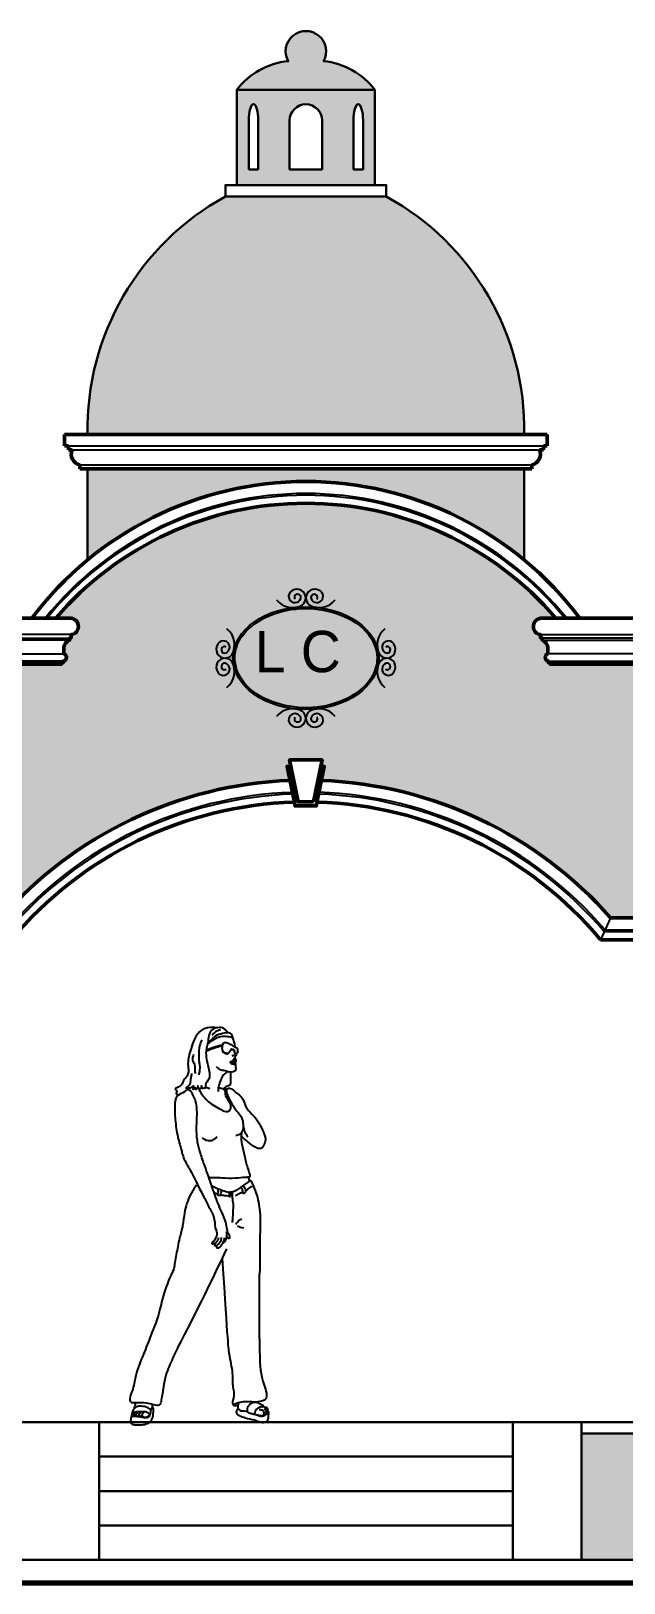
# Model space of a CAD drawing. Header units: metres. Extents: x -109 to 591, y -5 to 592.
# Drawn here: x 569.4 to 571.98, y 6.57 to 13.33 of the extents above; entities that cross this region are included whole.
import ezdxf

# ---------------------------------------------------------------- set-up
doc = ezdxf.new("R2010")
doc.units = ezdxf.units.M
doc.header["$LTSCALE"] = 0.03
doc.layers.add('Amb personas', color=8, linetype='Continuous')
doc.layers.add('MOLDURA', color=43, linetype='Continuous')
for name, color, linetype, lineweight in [('HATCH SECCION', 8, 'Continuous', 5), ('Moldura con Espesor', 43, 'Continuous', 50), ('Muro', 7, 'Continuous', 70), ('Muro bajo', 7, 'Continuous', 30)]:
    doc.layers.add(name, color=color, linetype=linetype, lineweight=lineweight)
doc.styles.add('espacios', font='', dxfattribs={"height": 0.18})
doc.styles.get('espacios').set_extended_font_data('Zurich Ex BT')

# ---------------------------------------------------------------- blocks, each defined once
blk = doc.blocks.new('dam2')
for points in [[(389.6003654792434, 512.8645793612947), (389.6046557111305, 512.8645793612947), (389.6080879010543, 512.8611507601811)], [(389.6175039523461, 512.0776206049098), (389.6178685491263, 512.0783126151407)], [(389.6460418878511, 512.0556206736592), (389.6455024289414, 512.05673323193)]]:
    blk.add_lwpolyline(points)
blk.add_circle((389.5980553743262, 512.2819788695039), 0.00470410572027258)
for points, knots in [([(389.7117675551433, 512.909123665173), (389.7032113145457, 512.9158614667879), (389.6864321450564, 512.9289990612169), (389.6585634354551, 512.945480654759), (389.6312859265627, 512.942914630007), (389.6113170702016, 512.9436858383135), (389.6023986956897, 512.9263882289775), (389.6083694335128, 512.9473900575358), (389.6143401052042, 512.9553698925338), (389.6309258729639, 512.9600032590037), (389.6523976904814, 512.9538410958071), (389.6779457627226, 512.9472020599646), (389.6931188276857, 512.9299280202881), (389.7038782244579, 512.9207917490934), (389.7094110079504, 512.9151621724567), (389.711112549058, 512.9134308637801)], [0.01000074871195943, 0.01000074871195943, 0.01000074871195943, 0.01000074871195943, 0.2519080958979453, 0.4829125628750198, 0.6909101395712705, 0.8502740922849421, 0.8956716958198837, 0.9933797239902102, 1.096640797903723, 1.162409819203647, 1.346838025403083, 1.584292311264291, 1.722396141481145, 1.842700668860921, 1.89613062139314, 1.89613062139314, 1.89613062139314, 1.89613062139314]), ([(389.6763908161569, 512.9777579892651), (389.6856672731549, 512.9786165489019), (389.7077784129008, 512.9806629909986), (389.7421258570774, 512.9684028668479), (389.7654906081502, 512.935493694322), (389.7767849367369, 512.8989473806371), (389.7876749573783, 512.8609802428655), (389.7931338285977, 512.8258477774951), (389.7873256682003, 512.7979334307274), (389.7897778538877, 512.7721869810117), (389.8106982450848, 512.7539880452085), (389.8133617360513, 512.7261933942866), (389.8488025398912, 512.7190427971758), (389.8314719414109, 512.70724411624), (389.8395957352341, 512.6954022923254), (389.8314746770933, 512.6924209222454), (389.8266288131509, 512.6907561920269)], [0, 0, 0, 0, 0.2046259305617079, 0.4877414456008503, 0.7522489145540279, 1.060925539150847, 1.328102829180171, 1.625569468120927, 1.82784613096811, 1.955127037656074, 2.173390099489337, 2.388262637922702, 2.547218152656189, 2.629299992592564, 2.693483837233186, 2.781076678297141, 2.781076678297141, 2.781076678297141, 2.781076678297141]), ([(389.5922710033624, 512.8715342283604), (389.5901446335781, 512.871162857298), (389.5826929738498, 512.8744763719552), (389.5853134977983, 512.8845338045409), (389.5853325765886, 512.8963471938049), (389.5999042156549, 512.9004325771774), (389.6086011421125, 512.9085706991435), (389.6167647080389, 512.9109595581397), (389.6167647080389, 512.9109595581397), (389.6229022999996, 512.9139375617852), (389.6297955261088, 512.9170150251935), (389.6427557443619, 512.9187365191875), (389.6490095661655, 512.9050031450421), (389.6505011703924, 512.8913128216442), (389.644759776019, 512.8772708596176), (389.6348225064426, 512.8726225590418), (389.6229889373332, 512.8702239431606), (389.6159211006533, 512.8797653212658), (389.6152163730366, 512.8912728835978), (389.6059038033958, 512.8894221453085), (389.5970997899306, 512.8884392333912), (389.5974340645519, 512.8814948019569), (389.5965703387, 512.8745097570153), (389.5922710033624, 512.8715342283604)], [1.029626130519683, 1.029626130519683, 1.029626130519683, 1.029626130519683, 1.080251537735419, 1.162309128135357, 1.226492972775987, 1.322631822643684, 1.44378838848639, 1.489650007738167, 1.489650007738167, 1.489650007738167, 1.607995163574127, 1.670995891220226, 1.739092301427288, 1.896933299144212, 1.981386998271049, 2.04623422738555, 2.134659451486788, 2.215288377100798, 2.283081114775664, 2.333481718499081, 2.393243201957446, 2.451269161807105, 2.469049312360149, 2.469049312360149, 2.469049312360149, 2.469049312360149]), ([(389.6045262612676, 512.9313194576894), (389.6034348813158, 512.9279467514409), (389.6007247723086, 512.9195778026985), (389.5973385836058, 512.9093632768021), (389.5979018557171, 512.9025204710409), (389.5981011922736, 512.9009136231433)], [0.006286788454975187, 0.006286788454975187, 0.006286788454975187, 0.006286788454975187, 0.0847533159497952, 0.2008052768110997, 0.2363418935076323, 0.2363418935076323, 0.2363418935076323, 0.2363418935076323]), ([(389.6140442448939, 512.8889525577658), (389.6124607943805, 512.8893291802669), (389.6071765138316, 512.8883173949461), (389.5988533886692, 512.8873881711389), (389.5991876632905, 512.8804437397046), (389.5983872499015, 512.8763993481219), (389.598131445836, 512.87550207364)], [2.292267795918906, 2.292267795918906, 2.292267795918906, 2.292267795918906, 2.333481718499081, 2.393243201957446, 2.451269161807105, 2.469049312360149, 2.469049312360149, 2.469049312360149, 2.469049312360149]), ([(389.6427391290425, 512.9162646328374), (389.6429405848837, 512.9161874297328), (389.6457628721486, 512.9149327108609), (389.6507631649042, 512.9039520827897), (389.6522547691309, 512.8902617593919), (389.6465133747576, 512.8762197973653), (389.6365761051812, 512.8715714967894), (389.6278875225756, 512.8698103567623), (389.6238821485508, 512.8721299696377), (389.623236322451, 512.8726185299835)], [1.665910524356947, 1.665910524356947, 1.665910524356947, 1.665910524356947, 1.670995891220226, 1.739092301427288, 1.896933299144212, 1.981386998271049, 2.04623422738555, 2.134659451486788, 2.153124825865227, 2.153124825865227, 2.153124825865227, 2.153124825865227]), ([(389.649064841608, 512.906539814575), (389.6617740646981, 512.9032612243894), (389.6850576232681, 512.896889529569), (389.70668363253, 512.8862375187258), (389.7164803552168, 512.8811363721694)], [0.04803086434492612, 0.04803086434492612, 0.04803086434492612, 0.04803086434492612, 0.336074966001519, 0.5786481220413784, 0.5786481220413784, 0.5786481220413784, 0.5786481220413784]), ([(389.6502432417436, 512.9021042950791), (389.6623626813285, 512.8989581134836), (389.6853843208793, 512.8925413647491), (389.7067797342429, 512.881925186187), (389.7169005508026, 512.8766368402124)], [0.06124032691658865, 0.06124032691658865, 0.06124032691658865, 0.06124032691658865, 0.336074966001519, 0.5868200692637396, 0.5868200692637396, 0.5868200692637396, 0.5868200692637396]), ([(389.5969854217321, 512.8607700365909), (389.5953740680477, 512.8539133873688), (389.5919925603503, 512.84849612026), (389.5898020972031, 512.8398427652222), (389.5931373757937, 512.8475849442923), (389.597150417993, 512.8412383047289), (389.6008558502425, 512.8476119045665), (389.6065316695859, 512.8386756013592), (389.6180896398866, 512.835792257344), (389.6051456747984, 512.8270578009962), (389.59698445322, 512.8270039209104), (389.5900981424325, 512.8286430233571), (389.5915274231459, 512.8344081242568), (389.5979604265255, 512.8316877779434), (389.6032610184442, 512.831115340472), (389.6115700640246, 512.8346930817496), (389.6012839146812, 512.8390426306861), (389.5963137046938, 512.8404812801125), (389.5915481789756, 512.8385195308487), (389.5898020972031, 512.8398427652222), (389.5898020972031, 512.8398427652222), (389.5907258721741, 512.8424161017474)], [1.013953108829435, 1.013953108829435, 1.013953108829435, 1.013953108829435, 1.056526136628466, 1.09480900588516, 1.121523971496511, 1.149692827548147, 1.181181360266161, 1.252984948352652, 1.307161106384164, 1.391870994923323, 1.480072024431131, 1.511560495840726, 1.537510829126886, 1.575311254911276, 1.625711858634693, 1.653880714686335, 1.708056828747431, 1.746377585122928, 1.784698341498424, 1.802508351152706, 1.858653732040032, 1.858653732040032, 1.858653732040032, 1.858653732040032]), ([(389.5965471018012, 512.8399094402483), (389.5978450700694, 512.8382780825077), (389.5992355478314, 512.8365360887933), (389.5985778157003, 512.8344430714974), (389.595818120368, 512.8326930501862)], [0.005566002196000954, 0.005566002196000954, 0.005566002196000954, 0.005566002196000954, 0.02457922877144878, 0.05350094827703491, 0.05350094827703491, 0.05350094827703491, 0.05350094827703491]), ([(389.6123777119091, 512.7939737457468), (389.6117255529133, 512.7884505548585), (389.6099233898562, 512.7731878802036), (389.6103490965536, 512.7561654482943), (389.6112233067202, 512.7363383464701), (389.6247945702819, 512.7356392738405), (389.6327178945349, 512.7300236972628), (389.6345777804256, 512.7259511312853), (389.6351998434894, 512.7244672403293)], [0, 0, 0, 0, 0.1213457802626461, 0.3353244894710368, 0.3995083447157926, 0.5095158648171911, 0.5724929302532208, 0.6074024107488494, 0.6074024107488494, 0.6074024107488494, 0.6074024107488494]), ([(389.6050862007401, 512.1057235365347), (389.6043462986585, 512.1023336694377), (389.6029282843817, 512.0958370260847), (389.5867571958036, 512.1000778761614), (389.5992302545831, 512.1153017042856), (389.6030618315305, 512.1279912972103), (389.6077965168042, 512.1472849533385), (389.6139369081659, 512.1772542626204), (389.6397401607587, 512.2240090531459), (389.664029486493, 512.2853556737297), (389.6872196409247, 512.3472146100476), (389.7083108750514, 512.4013850607303), (389.7266545829164, 512.4479312707058), (389.7397548893492, 512.4902576960815), (389.7469353466346, 512.5364533282552), (389.7462451578955, 512.5818350804515), (389.7463179409, 512.630019652951), (389.7505843810927, 512.6656815319477), (389.7636616422797, 512.6877315965212), (389.7698232798818, 512.7033184574276), (389.7791673785826, 512.713229106772), (389.7873463859506, 512.715293395489), (389.7916447575984, 512.7160605311192)], [0, 0, 0, 0, 0.06457502453871017, 0.1237573308743, 0.2515442938472024, 0.3408768109032078, 0.4466464938889328, 0.678412595548201, 1.017081551251003, 1.60913987580903, 2.134447375796533, 2.471518335607293, 2.889638520311934, 3.23673060598387, 3.44443644182285, 3.916928046711514, 4.231222560640521, 4.511716062621534, 4.689584287327079, 4.789982047951253, 4.88072067526714, 4.97465744830935, 4.97465744830935, 4.97465744830935, 4.97465744830935]), ([(389.6278649693569, 512.7218170566331), (389.6283692411713, 512.7223703766525), (389.6298458852722, 512.7239906471481), (389.6334848417833, 512.7238316452447), (389.6365006891332, 512.7249897495851), (389.6387080514298, 512.7240653684323), (389.6389769317981, 512.723292152731), (389.6390241104176, 512.7230900016268)], [0, 0, 0, 0, 0.01596338715493022, 0.04674511008221132, 0.07315609429346406, 0.08699152445369204, 0.09151032648755138, 0.09151032648755138, 0.09151032648755138, 0.09151032648755138]), ([(389.6378065722817, 512.7231089495583), (389.6405267311174, 512.723062455471), (389.6457120604649, 512.722973825663), (389.653545495889, 512.7261069513022), (389.6579472043771, 512.7294901076691), (389.6603352219581, 512.7314935249758)], [0, 0, 0, 0, 0.05938791339351349, 0.1132087899287362, 0.1815985051122674, 0.1815985051122674, 0.1815985051122674, 0.1815985051122674]), ([(389.696523594481, 512.7209721389726), (389.7014191980005, 512.7227209887117), (389.7072703510861, 512.7248111881133), (389.7133737713161, 512.7256450185711), (389.7143746769477, 512.7257604809021)], [0, 0, 0, 0, 0.1137451054273062, 0.1359464715505314, 0.1359464715505314, 0.1359464715505314, 0.1359464715505314]), ([(389.5576824606487, 512.5429588670116), (389.5581220183504, 512.5359941875172), (389.5590760948872, 512.51577093569), (389.5518499615832, 512.4791522661711), (389.5380259753147, 512.4301638099723), (389.5289726311256, 512.3957088640216), (389.5119572905256, 512.3552246891926), (389.5459749884995, 512.3558425332202), (389.5797662542579, 512.3473654286354), (389.6269828619321, 512.349527726915), (389.6630937055079, 512.3491686729091), (389.6823578373061, 512.3492012290648), (389.6899341293079, 512.3491999646134), (389.6919739000425, 512.3491996241842)], [0.03679921324419645, 0.03679921324419645, 0.03679921324419645, 0.03679921324419645, 0.1898913215016927, 0.4819467223349662, 0.8599490489672235, 1.263588801846009, 1.432288271363409, 1.543103238777955, 1.860005250086896, 2.283743505182304, 2.540525142838458, 2.662496403135588, 2.707433177548044, 2.707433177548044, 2.707433177548044, 2.707433177548044]), ([(389.5127487727687, 512.3432560648154), (389.5243449898748, 512.3356066925555), (389.5475904664343, 512.3202729589823), (389.5732924309468, 512.2950549186988), (389.6042237749114, 512.2880928933404), (389.6285946349466, 512.2962658249229), (389.6505254819348, 512.30365189244), (389.6654368451308, 512.3101757145645), (389.6725173399851, 512.3128834574742), (389.6745994021439, 512.3136614399186)], [0, 0, 0, 0, 0.3066925300465776, 0.6147879047922389, 0.7721580435441342, 0.9761638952505862, 1.167008032520012, 1.285011991371938, 1.333971038112964, 1.333971038112964, 1.333971038112964, 1.333971038112964]), ([(389.523920160047, 512.3559175021908), (389.5232741920628, 512.3529641291519), (389.521724640866, 512.3473872375015), (389.5181511980228, 512.3428969212829), (389.5162180938861, 512.3408261260074)], [0.02585494159643289, 0.02585494159643289, 0.02585494159643289, 0.02585494159643289, 0.09130815720765581, 0.1529623655274024, 0.1529623655274024, 0.1529623655274024, 0.1529623655274024]), ([(389.5443315593081, 512.3211329420361), (389.5394626191983, 512.3146043827197), (389.5328905112938, 512.3056648543744), (389.5316790617484, 512.2902517783186), (389.5471722480841, 512.2826636581048), (389.5434172925489, 512.3000722775181), (389.5480432103935, 512.3086352081077), (389.5519489582048, 512.3116746397457), (389.553994164137, 512.3131729226241)], [0.002976226235100476, 0.002976226235100476, 0.002976226235100476, 0.002976226235100476, 0.1801151193197602, 0.2445639869936794, 0.3163216064472998, 0.4281074266410475, 0.4811460725106499, 0.5358218545380508, 0.5358218545380508, 0.5358218545380508, 0.5358218545380508]), ([(389.6360027681973, 512.2987740203445), (389.6354779194438, 512.2926893929676), (389.6348863684239, 512.2853393055082), (389.6386783766897, 512.2744552746536), (389.6442328015963, 512.2769159808388), (389.6519709075964, 512.2753083641081), (389.6454908839833, 512.2867260677522), (389.647448300976, 512.2944135475649), (389.6479723681296, 512.3005076529076), (389.6481744523715, 512.3030944011022)], [0.00201973674176795, 0.00201973674176795, 0.00201973674176795, 0.00201973674176795, 0.1412283665002486, 0.169913414746195, 0.2212697747504154, 0.2469479006308762, 0.3123488769029301, 0.3893029112387574, 0.4452211970261666, 0.4452211970261666, 0.4452211970261666, 0.4452211970261666]), ([(389.5448323928378, 512.292679133193), (389.551133184488, 512.2897247669418), (389.5614536149529, 512.2848560540891), (389.5710703635708, 512.2787235648577), (389.5748233518798, 512.2763303276728)], [0.004806244395226721, 0.004806244395226721, 0.004806244395226721, 0.004806244395226721, 0.1578643346157389, 0.2558262554584638, 0.2558262554584638, 0.2558262554584638, 0.2558262554584638]), ([(389.6639032421417, 512.2856748338115), (389.6615832382883, 512.2854838936239), (389.6563066321643, 512.2848872617013), (389.6512321330147, 512.2832541919349), (389.6483899824577, 512.2822543973942)], [0.1699313294437143, 0.1699313294437143, 0.1699313294437143, 0.1699313294437143, 0.2211495015868036, 0.2871792163749476, 0.2871792163749476, 0.2871792163749476, 0.2871792163749476]), ([(389.6217642455881, 512.0116415081632), (389.5875017933534, 511.6530318127571), (389.580760878649, 511.6056897433547), (389.5617891065766, 511.5411219542502), (389.563106212593, 511.4771084981181), (389.5488655549328, 511.4375840711567), (389.5653190819, 511.4023978583996), (389.5472551033078, 511.3960148205783), (389.540303735498, 511.3990954014681), (389.5356998856146, 511.4019101657085)], [0, 0, 0, 0, 0.4505212008972038, 1.052030659275633, 1.480049843835992, 1.816888976250618, 2.025786738487023, 2.078710800023262, 2.191408509456473, 2.191408509456473, 2.191408509456473, 2.191408509456473]), ([(389.411220266972, 511.3815119676138), (389.4102753342519, 511.3822856713353), (389.4079656590153, 511.3847699057803), (389.4115217749252, 511.3906864018003), (389.4165091635821, 511.3905433749121), (389.4190433144815, 511.3911656275735), (389.4202521662365, 511.3914624572619)], [0.01121671910208408, 0.01121671910208408, 0.01121671910208408, 0.01121671910208408, 0.0361398863879729, 0.08544235973809258, 0.1154919738380132, 0.1429012790435893, 0.1429012790435893, 0.1429012790435893, 0.1429012790435893]), ([(389.4164516841096, 511.3754383858965), (389.4151125190955, 511.3755536285334), (389.4111847665339, 511.3761853317033), (389.4105699040481, 511.3837096322131), (389.414397000467, 511.3875171739613), (389.4191048252398, 511.3894705083644), (389.4226598049099, 511.3897890333283), (389.4250110693104, 511.3899997058153)], [0.005894637142110934, 0.005894637142110934, 0.005894637142110934, 0.005894637142110934, 0.03324435475102751, 0.09020303353160129, 0.1225496645536917, 0.1490169958726433, 0.2007166755919206, 0.2007166755919206, 0.2007166755919206, 0.2007166755919206]), ([(389.4127609283007, 511.390090629953), (389.4126708238733, 511.3908953466994), (389.412657303141, 511.3937768903116), (389.4188661068135, 511.3938535581108), (389.4237678693669, 511.3931175105163), (389.4263103779751, 511.396560078048), (389.4284859010197, 511.3972222987269), (389.4296129962503, 511.3974837269392)], [0.007841649258927266, 0.007841649258927266, 0.007841649258927266, 0.007841649258927266, 0.02416501550838746, 0.07110305887088653, 0.1061475465742559, 0.1309170018469224, 0.1558523121787326, 0.1558523121787326, 0.1558523121787326, 0.1558523121787326]), ([(389.534928032277, 511.4100051992384), (389.5350542840357, 511.4075974067079), (389.5354694843286, 511.4015258975627), (389.5380490364166, 511.3916626826257), (389.5307089896451, 511.3761008264731), (389.5126249091953, 511.3767318806542), (389.5008862671895, 511.3762402117604), (389.4967829376273, 511.375701945587)], [0.01423001020698022, 0.01423001020698022, 0.01423001020698022, 0.01423001020698022, 0.06733992972368, 0.1482925978555633, 0.2347734072739606, 0.399776162664212, 0.492613173467005, 0.492613173467005, 0.492613173467005, 0.492613173467005]), ([(389.894206970367, 511.3791185705786), (389.8940794580968, 511.379336366457), (389.8927960171053, 511.381873847069), (389.8944674957304, 511.3869548327204), (389.8947902797483, 511.3912973454536), (389.8948494794009, 511.3928497264267)], [0.09604222964068515, 0.09604222964068515, 0.09604222964068515, 0.09604222964068515, 0.1019197660547785, 0.1630191848322302, 0.1977177422232739, 0.1977177422232739, 0.1977177422232739, 0.1977177422232739]), ([(389.9697662617184, 511.3715090902717), (389.9691461705941, 511.3747866662357), (389.9679704716061, 511.3806556073266), (389.9654604468744, 511.3891677453935), (389.9664683744365, 511.3944179369683), (389.9671738435256, 511.3970653744962)], [0.01967018210214912, 0.01967018210214912, 0.01967018210214912, 0.01967018210214912, 0.09343825455971243, 0.1517417157881057, 0.2109748378604708, 0.2109748378604708, 0.2109748378604708, 0.2109748378604708]), ([(389.4247471054283, 511.368845701454), (389.4237043041723, 511.3686096289483), (389.4210058386461, 511.3684167311233), (389.4160697280337, 511.3728060162214), (389.4157972385054, 511.3807569687789), (389.4209758686782, 511.3855579260614), (389.4243635224175, 511.3858558209315), (389.4257432110799, 511.3859771444806)], [0.0232531414472964, 0.0232531414472964, 0.0232531414472964, 0.0232531414472964, 0.0463973071705755, 0.08458225778225012, 0.1517611009732538, 0.1954945809752792, 0.2255442004740123, 0.2255442004740123, 0.2255442004740123, 0.2255442004740123]), ([(389.464752218827, 511.3650901797965), (389.4644400661897, 511.3649808729198), (389.4586044833573, 511.3629703209417), (389.4481851235993, 511.3605500111795), (389.4356008472755, 511.3580662141787), (389.4225545749046, 511.3623404771857), (389.4256191008871, 511.3755434818495), (389.4324322737524, 511.3821088089256), (389.4397192195892, 511.3822678150937), (389.4440736499391, 511.3827631894692), (389.446609196227, 511.3830516415875)], [0.7419770059904546, 0.7419770059904546, 0.7419770059904546, 0.7419770059904546, 0.7492079447397364, 0.8769764550596433, 0.9767510488454012, 1.035688940307321, 1.13828387568916, 1.195401628478064, 1.236074794035822, 1.292773676662357, 1.292773676662357, 1.292773676662357, 1.292773676662357]), ([(389.4652787634367, 511.3618417641285), (389.4702694542182, 511.3636062661366), (389.4779075815098, 511.3650933272401), (389.4867141113539, 511.3678163089174), (389.4932141657669, 511.3705392905946), (389.4956625621028, 511.372812389691)], [0, 0, 0, 0, 0.1127563464926922, 0.1735974072467864, 0.2386623711299945, 0.2386623711299945, 0.2386623711299945, 0.2386623711299945]), ([(389.9006276629246, 511.3678491122429), (389.9000481170003, 511.3702349192104), (389.8994532568587, 511.3726837699584), (389.8979528943115, 511.3747013199857), (389.8979137157979, 511.3747529928277)], [0, 0, 0, 0, 0.05309190225635591, 0.05449482976910699, 0.05449482976910699, 0.05449482976910699, 0.05449482976910699]), ([(389.9007330107636, 511.3668519727921), (389.904824863504, 511.3705165159718), (389.9162182091738, 511.3805101150026), (389.9383017120651, 511.3830748027001), (389.9596141785163, 511.3816350335154), (389.9711317372266, 511.3709339265105), (389.9754628123443, 511.3624524682192), (389.9810414776491, 511.349022762859), (389.9656961486154, 511.3602580840715), (389.9513737598855, 511.3594431246848), (389.9322965674894, 511.3616778101631), (389.9168900177685, 511.3604332656802), (389.910267278094, 511.3530622635991), (389.9050169001318, 511.3508727891425), (389.9035280987243, 511.3487838615355), (389.9030455288541, 511.3479277147866)], [0.006061846740217256, 0.006061846740217256, 0.006061846740217256, 0.006061846740217256, 0.1251007909962715, 0.3353463561086356, 0.4708238287957915, 0.5870583663256004, 0.6433441965993886, 0.7182286767332716, 0.769404905755485, 0.9332754425031782, 1.074645189410985, 1.187625758321259, 1.250176123158135, 1.286158523843844, 1.307644164576121, 1.307644164576121, 1.307644164576121, 1.307644164576121]), ([(389.9059065968358, 511.3510481457228), (389.9064282185917, 511.3484943247649), (389.9084402224176, 511.3414623511576), (389.918511868961, 511.3356491573982), (389.9300109529083, 511.3348999592297), (389.9349945972532, 511.3419263672081), (389.9365159130585, 511.3498184348301), (389.932002216083, 511.3556019400349), (389.928702244087, 511.3581960455147), (389.9276480395259, 511.3590247549195)], [0.02378306174385309, 0.02378306174385309, 0.02378306174385309, 0.02378306174385309, 0.07958834359250025, 0.1843187468754928, 0.2569085440433613, 0.305736441672866, 0.3596369550958022, 0.4230883730969772, 0.4528736363538693, 0.4528736363538693, 0.4528736363538693, 0.4528736363538693]), ([(389.9352530378507, 511.3443369732091), (389.9376925753717, 511.3431340541981), (389.9414454331525, 511.3412251859542), (389.9469502262115, 511.3376551506072), (389.9517044056861, 511.3418894861121), (389.9494807868452, 511.3483025793851), (389.9450066641591, 511.351721174119), (389.9440423051503, 511.3553525479211), (389.943756345214, 511.3564293537704)], [0.01157427558207061, 0.01157427558207061, 0.01157427558207061, 0.01157427558207061, 0.07337094393415655, 0.1059642142780598, 0.1411234700268257, 0.1799924335543124, 0.2371829103656551, 0.2612899378911761, 0.2612899378911761, 0.2612899378911761, 0.2612899378911761]), ([(389.9496497791408, 511.3404146279818), (389.9502550879423, 511.3399664551004), (389.9524796297648, 511.3385525182564), (389.9572951552723, 511.3388891829044), (389.9628001066984, 511.3416391924192), (389.9626378996256, 511.3488894107748), (389.9569131567258, 511.3516204183344), (389.9542418826161, 511.3546331867439), (389.953109553066, 511.3559102727177)], [0.0111299396240541, 0.0111299396240541, 0.0111299396240541, 0.0111299396240541, 0.02750327602007486, 0.06947099074329556, 0.1107259189237189, 0.1488385489708533, 0.2001434388709858, 0.2378927148502756, 0.2378927148502756, 0.2378927148502756, 0.2378927148502756]), ([(389.9592833864119, 511.3400499375769), (389.9610451368265, 511.3393662056736), (389.9640306801258, 511.3383386315417), (389.9694566264103, 511.3406177990752), (389.9697161279945, 511.3442029768516), (389.9690440859557, 511.3494545655866), (389.9667855287896, 511.3526487846687), (389.9655804944118, 511.3543530336741)], [0.01681681803739913, 0.01681681803739913, 0.01681681803739913, 0.01681681803739913, 0.06031801986858444, 0.08702478186077191, 0.129637391951332, 0.1685063554788201, 0.2129652298363841, 0.2129652298363841, 0.2129652298363841, 0.2129652298363841]), ([(389.9698496864729, 511.3411732080472), (389.9712086035412, 511.3398498520816), (389.9735591186751, 511.3381778862682), (389.9785311684383, 511.3396563487345), (389.9794531752454, 511.3446943292191), (389.9783968474928, 511.349936187429), (389.9752612809154, 511.3512046825161), (389.9738944553089, 511.3517576325251)], [0.01620502248051051, 0.01620502248051051, 0.01620502248051051, 0.01620502248051051, 0.05500655204014972, 0.07913379534063082, 0.1152943738517773, 0.1550885233976271, 0.1858401503942509, 0.1858401503942509, 0.1858401503942509, 0.1858401503942509]), ([(389.9814682209001, 511.3369190947159), (389.9809595803175, 511.3378141283494), (389.980098831795, 511.3393287516489), (389.978994032414, 511.3406680508006), (389.9785265071447, 511.3412047255977)], [0, 0, 0, 0, 0.02260739523399537, 0.03825743109736414, 0.03825743109736414, 0.03825743109736414, 0.03825743109736414])]:
    blk.add_open_spline(points, degree=3, knots=knots)
for points in [[(389.6287868660484, 512.9582954611042), (389.645042935327, 512.9760028649009), (389.6725004400035, 512.9785743177894), (389.694809656116, 512.9691456585673), (389.711112549058, 512.9134308637801), (389.7171188722286, 512.8697161769969), (389.7119705910213, 512.8371444499924), (389.7025320779269, 512.7994298172109), (389.7016740286068, 512.7617151844295), (389.7145447316249, 512.7351435155334), (389.7154027809451, 512.7240005557547), (389.7222671534358, 512.722286255198), (389.7265573926798, 512.722286255198), (389.731705673887, 512.7334292108701), (389.7334217651705, 512.722286255198), (389.7417907593202, 512.7210649699693), (389.7462924681886, 512.7325720626451), (389.7507617328445, 512.7193224331292), (389.7548729393197, 512.7171433494211), (389.7565890306032, 512.7240005557547), (389.7651695017342, 512.7162861970895), (389.7634534104507, 512.7300006097566), (389.772891923545, 512.7248577039798), (389.7866206758833, 512.7214291028663), (389.7960591889777, 512.7214291028663), (389.7840465352797, 512.7325720626451), (389.7771821554322, 512.7540008298708), (389.7754660641487, 512.767715242538), (389.7734743991857, 512.7828228469523)], [(389.6596410738626, 512.9700190565734), (389.6793761493715, 512.9605903973513), (389.6948209929933, 512.9451616841275)], [(389.7359959057741, 512.9254309717841), (389.7445763769052, 512.9005735993381), (389.7471505175088, 512.8577160648865), (389.7454344188685, 512.8371444499924), (389.7420022363015, 512.81914428388), (389.7420022363015, 512.7925726108773), (389.7445763769052, 512.7788582023168)], [(389.598131445836, 512.87550207364), (389.5929984607971, 512.8693577096134), (389.5899502595795, 512.865253551713), (389.5986493879599, 512.8602936078495)], [(389.5915860863789, 512.8283832576532), (389.590926966149, 512.8157217728411), (389.5917850081124, 512.8020073601739), (389.6012235285635, 512.796007306172), (389.6218166533926, 512.7951501538404), (389.6394942303785, 512.7994883370823), (389.6550879047577, 512.802700170427), (389.6621448537305, 512.8080074141758), (389.6707253248615, 512.8148646205094)], [(389.5971542627168, 512.847622643358), (389.5980920567933, 512.8511022383935), (389.5979580851754, 512.8535111912928)], [(389.768601691658, 512.8637161188884), (389.7720338742249, 512.8380015982174), (389.7634534104507, 512.8208585844368), (389.7617373118104, 512.7985726648792), (389.7591631712068, 512.783143955762)], [(389.6240427384421, 512.7958846905785), (389.6406936869381, 512.7814357452797), (389.651848291316, 512.7591498257223), (389.660428762447, 512.7308638521629), (389.6612868117672, 512.7120065378255)], [(389.6278649693569, 512.7218170566331), (389.6184264489058, 512.7261028100783), (389.5815304384917, 512.7063883475157), (389.561795355626, 512.6909596342919), (389.5437763714006, 512.6532450015104), (389.5171769160441, 512.6215304268376), (389.492293559328, 512.5941016015032), (389.4699843358587, 512.554672668165), (389.4571136328405, 512.5212437929355), (389.4605458227643, 512.4963864204896), (389.471700434499, 512.4792434067089), (389.4931516086481, 512.4801005590406), (389.5231832465715, 512.498957873378), (389.545492462684, 512.5169580394903), (389.5583631657022, 512.528100999269)], [(389.6278649693569, 512.7218170566331), (389.6218586388296, 512.6978168365189), (389.6046977039243, 512.6669594141777), (389.5849626210586, 512.6369591359548), (389.5652275455497, 512.614673220504), (389.5557890250985, 512.5966730543917), (389.5514987932114, 512.5709585337206), (389.5446344207207, 512.5478154659381), (389.5309056683824, 512.5255295463807)], [(389.7418422870076, 512.7181919800732), (389.7256823122949, 512.6935310830737), (389.6819219220332, 512.6549593020673), (389.6527483260731, 512.6395305888433), (389.6252908287534, 512.6283876290645), (389.6098459851316, 512.6335305348414), (389.6055557458876, 512.649816400397), (389.6115620764151, 512.6686737147344), (389.6287230113203, 512.6943882354053), (389.6312971519239, 512.7132455497427), (389.6381615317715, 512.7235313612964)], [(389.7865500228761, 512.7214338763029), (389.8083396762595, 512.7016726934175), (389.8341122680474, 512.6836507231372), (389.840555410466, 512.6566177738886), (389.8366895250148, 512.5871044699428), (389.8238032328065, 512.5150166011654), (389.8057624192921, 512.4558015688901), (389.7993192768736, 512.4352050337782), (389.772258056602, 512.3862882649444), (389.7372196201059, 512.322418270176), (389.7062925143832, 512.267065083091), (389.6805199299665, 512.2194355987303), (389.6637677523071, 512.1872535157038), (389.6599018594848, 512.1730933988429), (389.6573246025173, 512.1589332819821), (389.6547473455499, 512.1396240313431), (389.6470155672764, 512.1113037935069), (389.6534587170661, 512.0932818273411), (389.6650563807908, 512.0778344260071), (389.6676336377582, 512.0739725767022), (389.6624791238233, 512.072685292229), (389.6483042031313, 512.0804089949534), (389.6418610533415, 512.0894199780363), (389.6392837963741, 512.0997182455923)], [(389.5510668196602, 512.5684673941381), (389.553770502333, 512.5511819174378), (389.5601108566622, 512.5396064753558), (389.5720919180405, 512.5306724480508), (389.5806723891715, 512.5289581474941)], [(389.7222501223711, 512.5161008871586), (389.7110955179932, 512.5092436808251), (389.6819219220332, 512.5058150797115), (389.6681931696949, 512.5135294342701), (389.6596127059207, 512.5212437929355)], [(389.5127487727687, 512.3432560648154), (389.4926931071275, 512.3010775773462), (389.4716619413621, 512.223219966066), (389.4667134369734, 512.1268248255476), (389.4654763108762, 512.0489672142675), (389.4630020513107, 511.9723454385442), (389.464239184779, 511.9476287356362)], [(389.5325366017981, 512.2982131614646), (389.5223642534057, 512.3068995052779), (389.5066265260748, 512.3200005784554)], [(389.7392714967096, 512.3162999884217), (389.7620037670638, 512.27699676066), (389.7856103617457, 512.1983903092513), (389.7917305878126, 512.1442391933432), (389.8030967229897, 512.091834892404), (389.8092169490565, 512.0568986917779), (389.8198463870791, 511.9890442286103), (389.8224693453199, 511.9628420781407)], [(389.5891977127097, 512.2918702291412), (389.5870638040134, 512.2623558449535), (389.5826922118597, 512.2352802890568), (389.5835665288162, 512.2116983548685), (389.5835665288162, 512.1863696057114), (389.5844408531439, 512.1697749108255), (389.5844408531439, 512.1645344823775)], [(389.6369949132239, 512.2794947040368), (389.6246594921132, 512.2772037330999), (389.6071731234981, 512.2754569222457), (389.595806988321, 512.2719633005372)], [(389.5695774427695, 512.1584206443877), (389.5582113075924, 512.1715217216797), (389.5442222141746, 512.1828759881176)], [(389.5617085754185, 512.1514334050853), (389.5494681232848, 512.1453195712102), (389.5372276637801, 512.1435727603559)], [(389.6247225148701, 512.0708332851248), (389.6072066770781, 512.0952705723627), (389.6063323527504, 512.1214727228323), (389.6072066770781, 512.1249663445408)], [(389.8224693453199, 511.9628420781407), (389.8605937160688, 511.8605222805564), (389.8781238104829, 511.7810457236271), (389.9104870639767, 511.6800162018276), (389.9388048997272, 511.6005396448982), (389.9684712105158, 511.5102866055338), (389.9792589665946, 511.4523630134744), (389.9846528372628, 511.3984806012995), (389.9657742751817, 511.3971335399664), (389.9212748126844, 511.3971335399664), (389.8902600268575, 511.3917453028635), (389.8646391264411, 511.3903982415305), (389.8565483130677, 511.4106041450675), (389.8498059673612, 511.4671806757939), (389.8403666863207, 511.5170219080844), (389.8147457859044, 511.5870690397972), (389.7945187561563, 511.6342161535362), (389.7810340647434, 511.6625044168421), (389.6031277672284, 512.0530696315085)], [(389.6471472988399, 512.0665159570065), (389.6456766747633, 512.0568407500282), (389.6386821317399, 512.0568407500282), (389.6281903135193, 512.0655748001847), (389.6211957631248, 512.0769290666225), (389.6159498540145, 512.0891567384875), (389.615075537058, 512.0987641940711)], [(389.6537153678723, 512.0754336866839), (389.6552941760273, 512.0664482056118), (389.6509225838735, 512.0655748001847), (389.6395564486964, 512.072562039487), (389.6308132643888, 512.0830429004977), (389.6281903135193, 512.0909035493418), (389.6281903135193, 512.0996375994982)], [(389.464239184779, 511.9476287356362), (389.451830271855, 511.6102779693423), (389.4295619799925, 511.4866944589168), (389.4221392160383, 511.4286102083172), (389.445644633998, 511.4174876924201), (389.5087381239231, 511.4150160213063), (389.5347177940772, 511.4100726790789), (389.5508004480828, 511.4038935054091)], [(389.4652787634367, 511.3618417641285), (389.4630823381282, 511.3735437674716), (389.457957360484, 511.3848800819243), (389.4489532766798, 511.3923509443134), (389.4382596432849, 511.3967496082236), (389.4297699797554, 511.3973134589334), (389.4290378379859, 511.3991418951556), (389.4345288902005, 511.4027987717146), (389.4447788454888, 511.4082840844958), (389.4550288007772, 511.4123066458305), (389.4634484126986, 511.4137693972771), (389.4747965769557, 511.4115752721646), (389.485046532244, 511.4057242704931), (389.4931955838762, 511.3957023048768), (389.4971268382706, 511.3856114555903), (389.4971268382706, 511.3768349551403), (389.4956625621028, 511.372812389691)], [(389.5351981070885, 511.3863428292563), (389.5414212937014, 511.3753722036938), (389.5414212937014, 511.3654986406876), (389.5293409876748, 511.3570878250133), (389.5044482412233, 511.3479456397876), (389.4652787634367, 511.3399005130036), (389.4389217260751, 511.3318553862196), (389.4158593229906, 511.3344152002223), (389.4089039946083, 511.3420946381161), (389.406707576671, 511.3563564513473), (389.4063415094718, 511.368424139466), (389.4074397184405, 511.3768349551403), (389.4111004199168, 511.3797604539188)], [(389.4121625022181, 511.3708109755332), (389.422482760287, 511.3601459919863), (389.4331588963227, 511.3558800009952), (389.4449026372634, 511.3569464957083), (389.4534435417427, 511.3592572416714)]]:
    blk.add_spline(points, degree=3)
blk.add_open_spline([(389.5940246021009, 512.870483166108), (389.5923261944268, 512.8701865387449), (389.5901704689772, 512.8709334201416), (389.5886065258095, 512.8721473679824)], degree=3)
at = {"start_tangent": (-0.9940182661818839, 0.1092139482701801), "end_tangent": (-0.9940182661818839, 0.1092139482701801)}
blk.add_spline([(389.9806495531448, 511.3372233959654), (389.933363890407, 511.3351470758691), (389.9094612472992, 511.3372233959654), (389.9021865259859, 511.3517576325251), (389.8981272143423, 511.3743897000536), (389.8949871376615, 511.3784999907068), (389.8917940711788, 511.338780635009), (389.9032257729408, 511.3164601950022), (389.9229714355999, 511.307116756626), (389.9458348317526, 511.3040022785389), (389.9666197413667, 511.3040022785389), (389.9801299296673, 511.3086739956697), (389.9837672866385, 511.316979276055), (389.9827280470547, 511.3315135167292), (389.9806495531448, 511.3372233959654)], degree=3, dxfattribs=at)

msp = doc.modelspace()

# ---------------------------------------------------------------- hatches: boundary and pattern name
at = {"layer": 'HATCH SECCION'}
for color, points in [(43, [(570.517215459403, 13.1993860177376, 0.2102228825694626), (570.2942370155093, 13.07490541894195), (570.8942370155095, 13.07490541894195, 0.2102228825694624), (570.6712585716065, 13.19938601773851, 1.703539092977019)]), (43, [(570.2442370155094, 12.61021806442539, 0.2790435272036294), (569.6442370155088, 11.57490541894193), (571.5442370155095, 11.57490541894187, 0.2790435272035428), (570.9442370155094, 12.61021806442537)]), (31, [(569.6442370155086, 11.42490541894195), (569.6442370155086, 11.02810449289947, -0.3597904484660705), (571.5442370155095, 11.02810449289805), (571.5442370155096, 11.42490541894194)]), (31, [(571.6225992570102, 10.67885914368142), (571.6225992570102, 10.68806308565325), (571.6158934113643, 10.68806308565325), (571.6158934113643, 10.70310388044359, -0.3767732071049528), (571.5841106491409, 10.73743144911599, -0.4382077646055413), (571.6219908033177, 10.77490541894172), (571.682320167473, 10.77490541894172, 0.4595237037695888), (569.5061538635433, 10.7749054189417), (569.5664832276981, 10.7749054189417, -0.4382077646215292), (569.6043633818753, 10.73743144911455, -0.3767732070928918), (569.5725806196521, 10.70310388044359), (569.5725806196522, 10.68806308565323), (569.5658747740061, 10.68806308565322), (569.5658747740061, 10.67885914368142, 0.3213076974022825), (569.5415943097825, 10.64772564865439), (569.5415943097827, 10.61968535513077, -0.4170263860701235), (569.5517756511462, 10.59877243621273, -0.3141239204313276), (569.5385972539358, 10.58747113920688), (569.5385972539358, 10.58118494358897), (569.5319695871626, 10.58118494358897), (569.5319695871626, 10.57490541894165), (569.5061538635433, 10.57490541894165), (568.8621862079395, 10.57490541894167), (568.8621862079392, 9.46990541894155), (569.2684714731886, 9.46990541894155, -0.2054420530746471), (570.5245756750272, 10.06852995525455), (570.5121882131726, 10.12944985444147), (570.5293020706549, 10.12944985444136), (570.5235918295391, 10.1575320650815), (570.6648822014795, 10.1575320650814), (570.6591719603639, 10.12944985444138), (570.6743736813827, 10.12944985444147), (570.662001251216, 10.06860387910913, -0.2057223799654864), (571.9200025578302, 9.46990541894155), (572.3262878230768, 9.469905418941543), (572.326287823077, 10.57490541894168), (571.6565044438537, 10.57490541894168), (571.6565044438537, 10.58118494358898), (571.6498767770805, 10.58118494358899), (571.6498767770805, 10.58747113920688, -0.314123920433572), (571.6366983798702, 10.59877243621288, -0.4170263860665425), (571.6468797212336, 10.61968535513077), (571.6468797212339, 10.64772564865439, 0.3213076974022825)]), (31, [(571.7942370155083, 7.224905418941612), (571.7942370155083, 6.674905418941599), (574.3428685768108, 6.674905418941604), (574.3428685768107, 7.224905418941603)])]:
    msp.add_hatch(color=color, dxfattribs=at).paths.add_polyline_path(points)
h = msp.add_hatch(color=43, dxfattribs=at)
h.paths.add_polyline_path([(570.8942370155095, 12.66021806442543), (570.8942370155095, 13.07490541894195), (570.2942370155093, 13.07490541894195), (570.2942370155093, 12.66021806442542)])
h.paths.add_polyline_path([(570.5234546944063, 12.94081196185557, -1), (570.6650193366125, 12.94081196185557), (570.6650193366125, 12.72846499854645), (570.5234546944063, 12.72846499854645)], flags=16)
edge = h.paths.add_edge_path(flags=16)
edge.add_ellipse((570.3662156800589, 12.94081196185557), major_axis=(0, 0.07078232110303162), ratio=0.2937108858270449, start_angle=270, end_angle=450, ccw=False)
edge.add_line((570.387005218291, 12.94081196185542), (570.3870052182909, 12.72846499854645))
edge.add_line((570.3870052182909, 12.72846499854645), (570.3454261418269, 12.72846499854645))
edge.add_line((570.3454261418269, 12.72846499854645), (570.3454261418268, 12.94081196185557))
edge = h.paths.add_edge_path(flags=16)
edge.add_ellipse((570.8222583509599, 12.94081196185557), major_axis=(0, 0.07078232110303162), ratio=0.2937108858270449, start_angle=-90, end_angle=90, ccw=False)
edge.add_line((570.843047889192, 12.94081196185548), (570.843047889192, 12.72846499854645))
edge.add_line((570.843047889192, 12.72846499854645), (570.801468812728, 12.72846499854645))
edge.add_line((570.801468812728, 12.72846499854645), (570.8014688127279, 12.94081196185556))

# ---------------------------------------------------------------- linework, layer by layer
for points in [[(570.4663814813349, 10.85413586138712, 0.3660289832956345), (570.5798517109382, 10.83257715606662, 1.113009354284946), (570.5247634887608, 10.88600102963089, 1.154304740540115), (570.5717153891736, 10.8597429825512, 1.552386666191286), (570.5458383367412, 10.85715475568871)], [(570.6425440119534, 10.85715475568871, 1.552386666191286), (570.616666959521, 10.8597429825512, 1.154304740540115), (570.6636188599339, 10.88600102963089, 1.113009354284945), (570.6085306377564, 10.83257715606662, 0.3660289832956349), (570.7220008673597, 10.85413586138712)], [(570.2478389748846, 10.64907196146077, 1.552386666191285), (570.2452507480223, 10.62319490902836, 1.154304740540115), (570.2189927009425, 10.67014680944123, 1.113009354284946), (570.2724165745068, 10.61505858726387, 0.3660289832956349), (570.2508578691865, 10.728528816867)], [(570.9376161618303, 10.728528816867, 0.3660289832956349), (570.9160574565096, 10.61505858726387, 1.113009354284946), (570.9694813300739, 10.67014680944123, 1.154304740540115), (570.9432232829943, 10.62319490902836, 1.552386666191285), (570.9406350561318, 10.64907196146077)], [(570.2508578691865, 10.47290943084236, 0.3660289832956349), (570.2724165745068, 10.58637966044549, 1.113009354284946), (570.2189927009425, 10.53129143826811, 1.154304740540115), (570.2452507480223, 10.57824333868097, 1.552386666191285), (570.2478389748846, 10.55236628624856)], [(570.9406350561318, 10.55236628624856, 1.552386666191285), (570.9432232829943, 10.57824333868097, 1.154304740540115), (570.9694813300739, 10.53129143826811, 1.113009354284946), (570.9160574565096, 10.58637966044549, 0.3660289832956349), (570.9376161618303, 10.47290943084236)], [(570.5458383367412, 10.34428349202056, 1.552386666191285), (570.5717153891736, 10.34169526515807, 1.154304740540115), (570.5247634887608, 10.31543721807848, 1.113009354284945), (570.5798517109382, 10.36886109164275, 0.3660289832956347), (570.4663814813349, 10.34730238632221)], [(570.7220008673597, 10.34730238632221, 0.366028983295635), (570.6085306377564, 10.36886109164275, 1.113009354284946), (570.6636188599339, 10.31543721807848, 1.154304740540115), (570.616666959521, 10.34169526515807, 1.552386666191285), (570.6425440119534, 10.34428349202056)]]:
    msp.add_lwpolyline(points, format="xyb")
msp.add_ellipse((570.5942370155082, 10.60071912385467), major_axis=(-0.317181409153995, 0), ratio=0.7051725054504873, start_param=-3.141592653589793, end_param=3.141592653589793)
msp.add_open_spline([(570.9039184246623, 10.60071912385467), (570.9039184246623, 10.64804887051063), (570.8808274064141, 10.69549771355961), (570.7718267805947, 10.79321485013109), (570.6566940613409, 10.82578854582509), (570.4405592001718, 10.80325581747273), (570.3443165330493, 10.7486817299167), (570.2665218726476, 10.60847658465456), (570.2844618151308, 10.52532343121718), (570.419870654146, 10.40678265511676), (570.5355456863632, 10.37515553241132), (570.7512861743378, 10.39945046191212), (570.8465936868932, 10.45479546717717), (570.8972928151699, 10.54938112698186), (570.9039184246623, 10.57505715479277), (570.9039184246623, 10.60071912385467)], degree=3, knots=[-3.141592653589793, -3.141592653589793, -3.141592653589793, -3.141592653589793, -2.475076366847405, -2.475076366847405, -1.424018970465964, -1.424018970465964, -0.3729615740845222, -0.3729615740845222, 0.6780958222969193, 0.6780958222969193, 1.729153218678361, 1.729153218678361, 2.780210615059802, 2.780210615059802, 3.141592653589793, 3.141592653589793, 3.141592653589793, 3.141592653589793])
at = {"layer": 'MOLDURA'}
for p, q in [((569.5609036821755, 11.52490541894195), (571.6275703488427, 11.52490541894192)), ((569.5775703488422, 11.50823875227528), (571.6109036821761, 11.50823875227524)), ((569.6109036821755, 11.44157208560862), (571.5775703488428, 11.44157208560859)), ((569.5725806196523, 10.70310388044366), (567.5791786980993, 10.70310388044362)), ((567.5858845437452, 10.68806308565325), (569.5725806196521, 10.68806308565325)), ((569.5658747740061, 10.67885914368149), (567.5858845437452, 10.67885914368145)), ((571.6158934113663, 10.70310388044366), (573.6092953329193, 10.70310388044362)), ((573.6025894872733, 10.68806308565325), (571.6158934113665, 10.68806308565325)), ((571.6225992570124, 10.67885914368149), (573.6025894872733, 10.67885914368145)), ((567.6101650079687, 10.6196853551308), (569.5415943097827, 10.61968535513079)), ((573.5783090230499, 10.6196853551308), (571.6468797212359, 10.61968535513079)), ((569.5385972539362, 10.5874711392069), (567.6131620638156, 10.58747113920691)), ((567.6197897305888, 10.58118494358899), (569.5385972539358, 10.58118494358899)), ((571.6498767770823, 10.5874711392069), (573.575311967203, 10.58747113920691)), ((573.5686843004298, 10.58118494358899), (571.6498767770828, 10.58118494358899)), ((571.9200025578248, 9.46990541894155), (571.8762878230751, 9.374905418941722)), ((574.1878634352997, 9.409603288838781), (571.8924248744341, 9.409603288838781)), ((571.8961034858635, 9.4175737801543), (574.1878634353013, 9.4175737801543))]:
    msp.add_line(p, q, dxfattribs=at)
for centre, radius, start, end in [((570.594237015508, 9.859540706051199), 1.45803307410336, 38.8885794495901, 141.1114205504015), ((570.5942370155082, 9.856290547337025), 1.453312741501891, 39.2040004640969, 140.7959995359005), ((570.5942370155082, 8.305193524618659), 1.7123802555358, 91.97761216170463, 139.4877556138721), ((570.5942370155082, 8.305193524618659), 1.704409764220281, 91.93269385511245, 139.6111284419126), ((570.5942370155082, 8.305193524618659), 1.704409764220281, 40.3888715580888, 88.13118920368849), ((570.5942370155082, 8.305193524618659), 1.7123802555358, 40.51224438612792, 88.08596511216543)]:
    msp.add_arc(centre, radius, start, end, dxfattribs=at)
at = {"layer": 'Moldura con Espesor'}
for p, q in [((569.5442370155089, 11.57490541894193), (569.6442370155088, 11.57490541894195)), ((569.6442370155088, 11.5749054189419), (569.5442370155089, 11.57490541894189)), ((569.5442370155089, 11.55823875227529), (569.5442370155089, 11.57490541894195)), ((569.5442370155089, 11.57490541894195), (569.6442370155088, 11.57490541894195)), ((569.5442370155089, 11.55823875227529), (569.5442370155089, 11.52490541894196)), ((569.6442370155088, 11.57490541894193), (571.5442370155095, 11.57490541894187)), ((571.6442370155094, 11.5749054189419), (571.5442370155095, 11.57490541894192)), ((571.5442370155095, 11.57490541894187), (571.6442370155094, 11.57490541894186)), ((571.6442370155094, 11.57490541894192), (571.5442370155095, 11.57490541894192)), ((571.6442370155094, 11.55823875227527), (571.6442370155094, 11.57490541894192)), ((571.6442370155094, 11.55823875227527), (571.6442370155094, 11.52490541894193)), ((569.5442370155089, 11.52490541894196), (569.5609036821755, 11.52490541894196)), ((569.5609036821755, 11.52490541894196), (569.5609036821755, 11.5082387522753)), ((569.5609036821755, 11.5082387522753), (569.5775703488422, 11.5082387522753)), ((571.6275703488427, 11.50823875227527), (571.6109036821761, 11.50823875227527)), ((571.6442370155094, 11.52490541894193), (571.6275703488427, 11.52490541894193)), ((571.6275703488427, 11.52490541894193), (571.6275703488427, 11.50823875227527)), ((569.6109036821755, 11.42490541894197), (569.6109036821755, 11.44157208560863)), ((569.6442370155088, 11.42490541894197), (569.6109036821755, 11.42490541894197)), ((569.6442370155086, 11.42490541894195), (571.5442370155095, 11.42490541894194)), ((571.5442370155095, 11.42490541894194), (571.5775703488428, 11.42490541894194)), ((571.5775703488428, 11.42490541894194), (571.5775703488428, 11.44157208560861)), ((567.6456054542081, 10.77490541894173), (569.5698158520771, 10.77490541894172)), ((573.5428685768105, 10.77490541894173), (571.6186581789415, 10.77490541894172)), ((569.5319695871626, 10.57490541894168), (567.6197897305888, 10.57490541894168)), ((571.656504443856, 10.57490541894168), (573.5686843004298, 10.57490541894168)), ((574.1778663047168, 9.46990541894155), (571.92000255783, 9.46990541894155)), ((571.8762878230751, 9.374905418941722), (574.1683343216446, 9.374905418941637))]:
    msp.add_line(p, q, dxfattribs=at)
for points in [[(569.5061538635433, 10.7749054189417), (569.5664832276981, 10.7749054189417, -0.4382077646215293), (569.6043633818753, 10.73743144911455, -0.3767732070928361), (569.5725806196521, 10.70310388044359), (569.5725806196521, 10.68806308565323), (569.5658747740061, 10.68806308565323), (569.5658747740061, 10.67885914368142, 0.343840019265826), (569.5415943097825, 10.64497607399133), (569.5415943097827, 10.61968535513077, -0.4170263860701234), (569.5517756511462, 10.59877243621273, -0.3141239204313276), (569.5385972539358, 10.58747113920688), (569.5385972539358, 10.58118494358897), (569.5319695871626, 10.58118494358897), (569.5319695871626, 10.57490541894165), (569.5061538635433, 10.57490541894165)], [(571.682320167473, 10.7749054189417), (571.6219908033182, 10.7749054189417, 0.4382077646215293), (571.584110649141, 10.73743144911455, 0.3767732070928361), (571.6158934113643, 10.70310388044359), (571.6158934113643, 10.68806308565323), (571.6225992570102, 10.68806308565323), (571.6225992570102, 10.67885914368142, -0.343840019265826), (571.6468797212339, 10.64497607399133), (571.6468797212336, 10.61968535513077, 0.4170263860701234), (571.6366983798702, 10.59877243621273, 0.3141239204313276), (571.6498767770805, 10.58747113920688), (571.6498767770805, 10.58118494358897), (571.6565044438537, 10.58118494358897), (571.6565044438537, 10.57490541894165), (571.682320167473, 10.57490541894165)]]:
    msp.add_lwpolyline(points, format="xyb", dxfattribs=at)
msp.add_lwpolyline([(570.6277468706122, 9.974905418941887), (570.5607271604066, 9.974905418941887), (570.5235918295392, 10.15753206508151), (570.6648822014795, 10.1575320650814)], close=True, dxfattribs=at)
msp.add_lwpolyline([(570.6591719603639, 10.12944985444136), (570.6743736813827, 10.12944985444148), (570.6394163558008, 9.957534350260687), (570.5471455387537, 9.957534350260687), (570.5121882131726, 10.12944985444148), (570.529302070655, 10.12944985444136)], dxfattribs=at)
for centre, radius, start, end in [((569.6218600815681, 11.48871695197167), 0.04840125114130293, 156.2133213940977, 256.9167809600158), ((571.5666139494499, 11.48871695197165), 0.04840125114130293, 283.0832190399841, 23.78667860590231), ((570.5942370155082, 9.878792031910343), 1.491113387031334, 36.93935112714679, 143.0606488728507), ((570.5942370155082, 9.840980473352474), 1.433924945589404, 40.64019517032996, 139.3598048296689), ((570.5942370155082, 8.305193524618659), 1.764711894323063, 92.26231721823574, 138.7000388696444), ((570.5942370155082, 8.305193524618659), 1.764711894323063, 41.29996113035619, 87.79932377440358), ((570.5942370155082, 8.305193524618659), 1.669711894323235, 91.73208164211475, 140.1592043248423), ((570.5942370155082, 8.305193524618659), 1.669711894323235, 39.84079567507084, 88.33316810204443)]:
    msp.add_arc(centre, radius, start, end, dxfattribs=at)
at = {"layer": 'Muro'}
msp.add_line((564.3087859147715, 6.574905418941597), (576.759356099885, 6.574905418941597), dxfattribs=at)
at = {"layer": 'Muro bajo'}
for p, q in [((570.8942370155095, 13.07490541894195), (570.2942370155093, 13.07490541894195)), ((570.3454261418268, 12.72846499854645), (570.3454261418268, 12.94081196185557)), ((570.3870052182909, 12.72846499854645), (570.3870052182909, 12.94081196185557)), ((570.5234546944063, 12.72846499854645), (570.5234546944063, 12.94081196185557)), ((570.6650193366125, 12.72846499854645), (570.6650193366125, 12.94081196185557)), ((570.8014688127279, 12.72846499854645), (570.8014688127279, 12.94081196185557)), ((570.843047889192, 12.72846499854645), (570.843047889192, 12.94081196185557)), ((570.3454261418268, 12.72846499854645), (570.3870052182909, 12.72846499854645)), ((570.5234546944063, 12.72846499854645), (570.6650193366125, 12.72846499854645)), ((570.8014688127279, 12.72846499854645), (570.843047889192, 12.72846499854645)), ((570.2942370155093, 12.66021806442541), (570.8942370155095, 12.66021806442543)), ((570.2442370155094, 12.61021806442539), (570.9442370155094, 12.61021806442537)), ((569.6442370155086, 11.02810449289944), (569.6442370155086, 11.42490541894195)), ((571.5442370155095, 11.02810449289807), (571.5442370155095, 11.42490541894193)), ((574.3428685768107, 7.2749054189416), (566.8456054542054, 7.2749054189416)), ((569.6942370155081, 7.2749054189416), (569.6942370155081, 6.674905418941606)), ((571.494237015508, 7.2749054189416), (571.494237015508, 6.674905418941606)), ((571.7942370155082, 7.2749054189416), (571.7942370155082, 6.674905418941606)), ((571.7942370155104, 7.22490541894161), (574.3428685768132, 7.224905418941603)), ((571.4942370155081, 7.124905418941594), (569.6942370155081, 7.124905418941594)), ((571.494237015508, 6.974905418941603), (569.6942370155081, 6.974905418941603)), ((571.494237015508, 6.82490541894159), (569.6942370155081, 6.824905418941597)), ((576.7593560998852, 6.674905418941606), (564.3087859147716, 6.674905418941592))]:
    msp.add_line(p, q, dxfattribs=at)
msp.add_lwpolyline([(571.5442370155095, 11.57490541894195), (571.5442370155095, 11.57490541894195, 0.2790435272035361), (570.9442370155094, 12.61021806442542), (570.9442370155094, 12.66021806442541), (570.8942370155095, 12.66021806442541), (570.8942370155095, 13.07490541894195, 0.2102228825694624), (570.6712585716065, 13.19938601773851, 1.703539092977019), (570.517215459403, 13.1993860177376, 0.2102228825694626), (570.2942370155093, 13.07490541894195), (570.2942370155093, 12.66021806442541), (570.2442370155094, 12.66021806442541), (570.2442370155094, 12.6102180644254, 0.2790435272035362), (569.6442370155095, 11.57490541894195), (569.6442370155087, 11.57490541894195)], format="xyb", dxfattribs=at)
msp.add_arc((570.5942370155093, 12.94081196185554), 0.07078232110302801, 8.142219984546603e-12, 179.9999999999919, dxfattribs=at)
msp.add_ellipse((570.3662156800589, 12.94081196185557), major_axis=(0, 0.07078232110303162), ratio=0.2937108858270449, start_param=4.71238898038469, end_param=7.853981633974483, dxfattribs=at)
at = {"layer": 'Muro bajo', "extrusion": (0, 0, -1)}
msp.add_ellipse((570.8222583509599, 12.94081196185557), major_axis=(0, 0.07078232110303162), ratio=0.2937108858270449, start_param=4.71238898038469, end_param=7.853981633974483, dxfattribs=at)

# ---------------------------------------------------------------- block references
at = {"layer": 'Amb personas', "xscale": -1.038476208490459, "yscale": 1.038476208490465, "zscale": 1.038476208490445, "rotation": 358.1824489706469}
msp.add_blockref('dam2', (957.7752312526434, -536.2907305439652), dxfattribs=at)

# ---------------------------------------------------------------- texts
at = {"insert": (570.371352552824, 10.71956995891473), "char_height": 0.18, "width": 0.4783404472149186, "attachment_point": 1, "style": 'espacios'}
msp.add_mtext('{\\fEdwardian Script ITC|b0|i0|c0|p66;L C}', dxfattribs=at)

doc.saveas('drawing.dxf')
